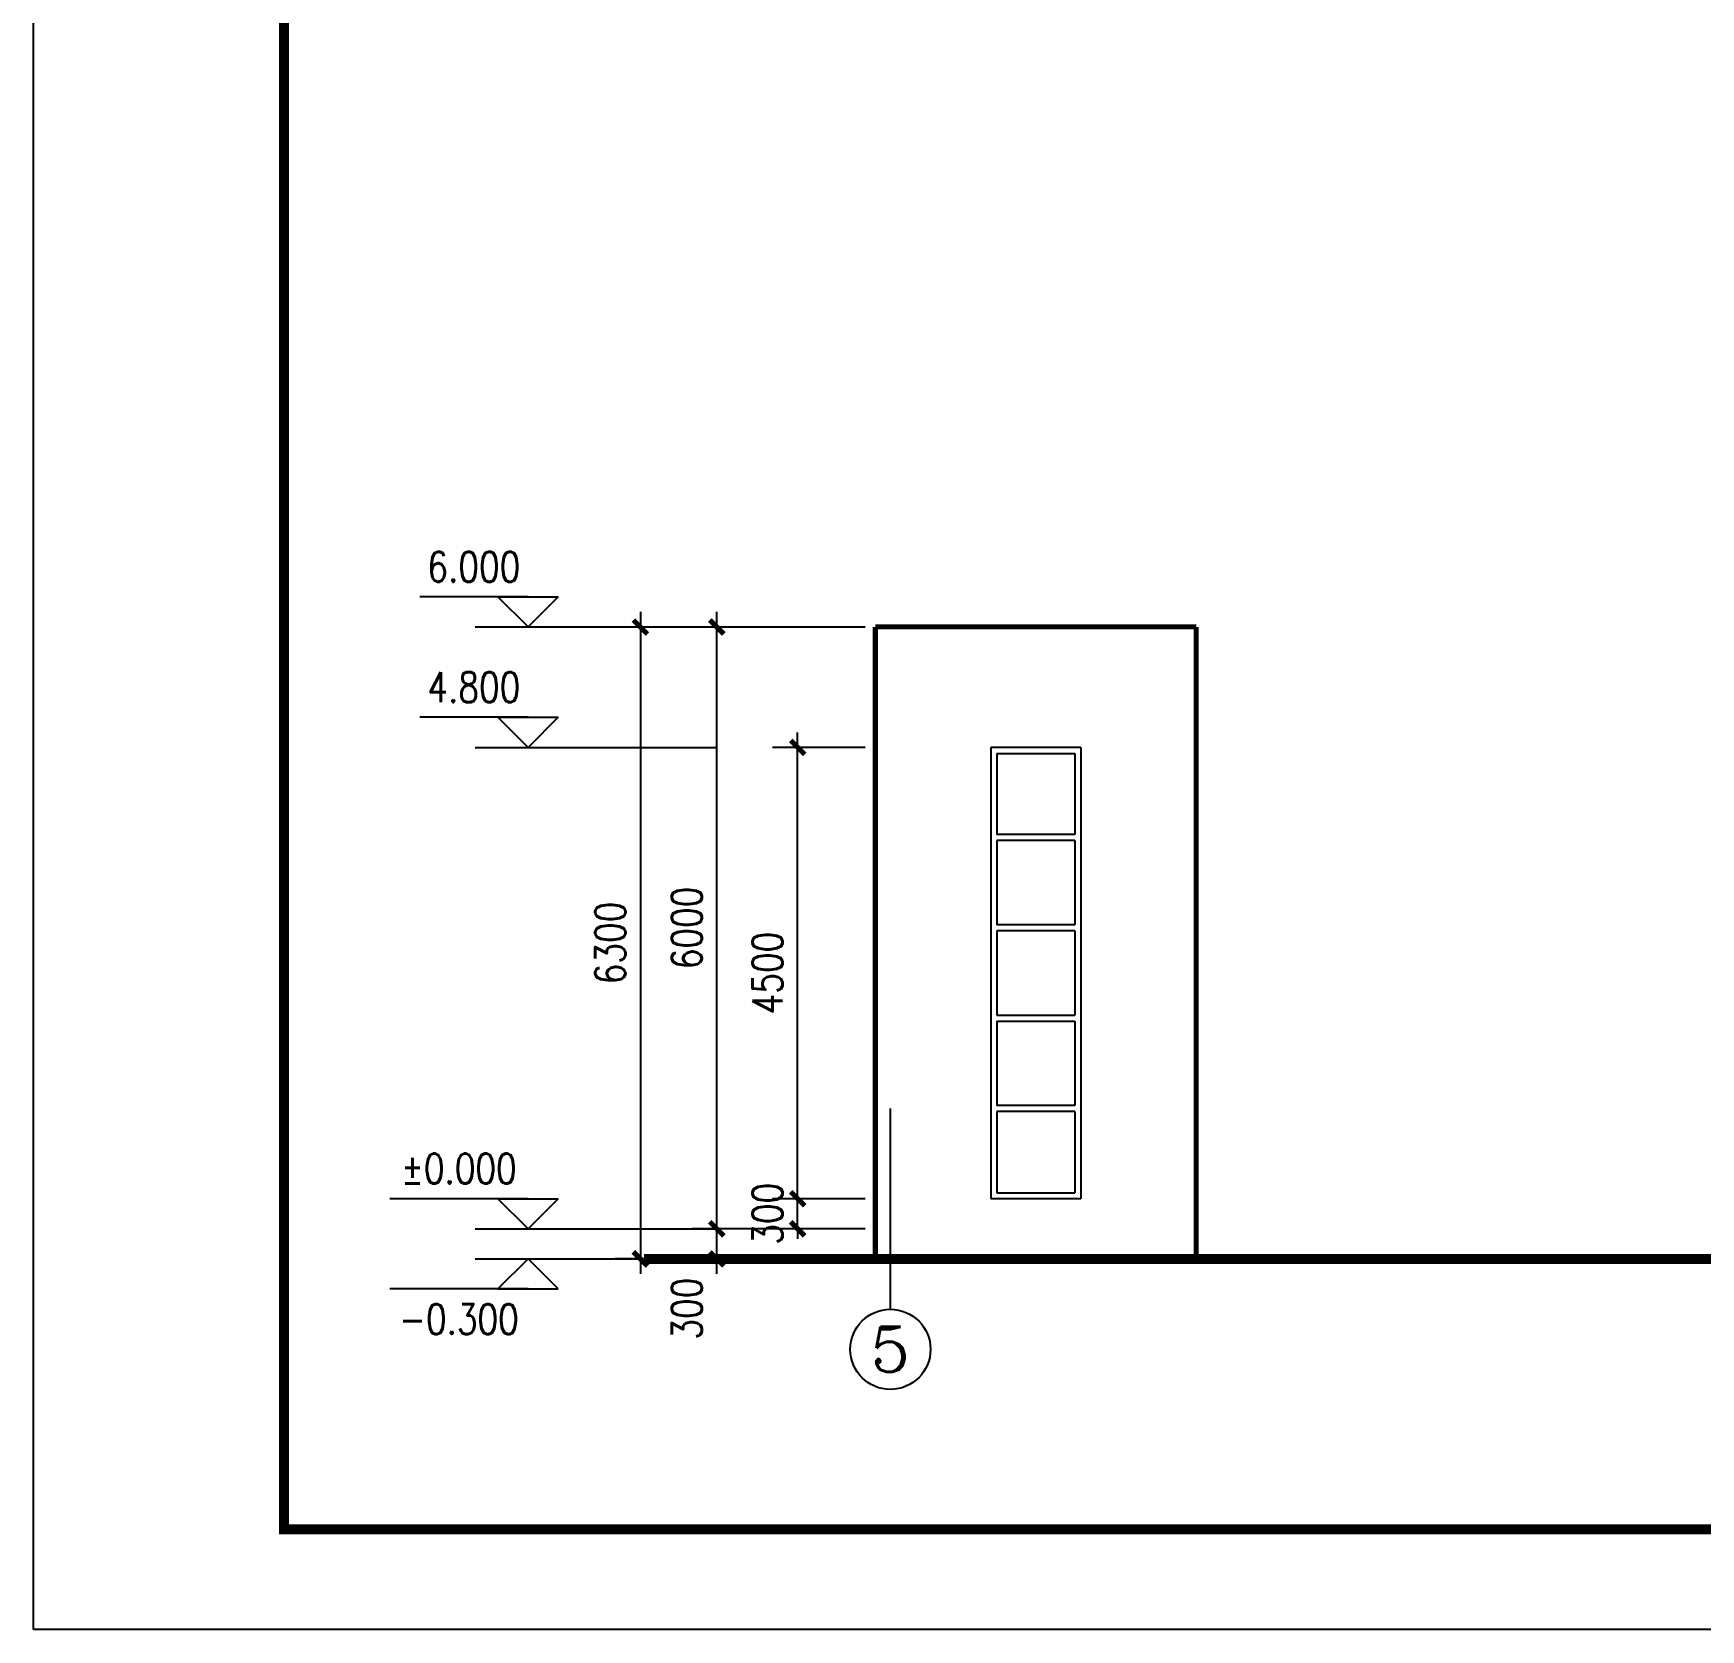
# Model space of a CAD drawing. Extents: x 458975 to 585950, y -118893 to 21149.
# Drawn here: x 526550 to 543173, y -70226 to -54311 of the extents above; entities that cross this region are included whole.
import ezdxf
from ezdxf.enums import TextEntityAlignment as Align

# ---------------------------------------------------------------- set-up
doc = ezdxf.new("R2010")
doc.units = 0
doc.header["$LTSCALE"] = 1000
doc.header["$MEASUREMENT"] = 0
doc.linetypes.add('ACAD_ISO04W100', pattern=[30.5, 24, -3, 0.5, -3])
doc.layers.get('0').update_dxf_attribs({"linetype": 'CONTINUOUS'})
doc.layers.get('DEFPOINTS').update_dxf_attribs({"linetype": 'CONTINUOUS'})
for name, color, linetype in [('AXIS', 3, 'CONTINUOUS'), ('AXIS_TEXT', 3, 'CONTINUOUS'), ('DOTE', 1, 'ACAD_ISO04W100'), ('E_GROUND', 2, 'CONTINUOUS'), ('E_WALL', 255, 'CONTINUOUS'), ('E_WINDOW', 4, 'CONTINUOUS'), ('LEVL', 3, 'CONTINUOUS'), ('PUB_DIM', 3, 'CONTINUOUS'), ('PUB_TITLE', 4, 'CONTINUOUS')]:
    doc.layers.add(name, color=color, linetype=linetype)
doc.styles.add('COMPLEX', font='COMPLEX.shx')
doc.styles.add('dim_font', font='SIMPLEX.shx', dxfattribs={"width": 0.8})
doc.dimstyles.new('DIMN', dxfattribs={"dimtxt": 300, "dimasz": 100, "dimexe": 250, "dimexo": 300, "dimgap": 0, "dimtad": 0, "dimdec": 0, "dimzin": 0, "dimdsep": 46, "dimtxsty": 'dim_font', "dimblk": 'ARCHTICK', "dimcen": 0.09, "dimdle": 150, "dimclrt": 7, "dimazin": 0, "dimtfac": 1, "dimtdec": 0, "dimtix": 1, "dimtmove": 2, "dimatfit": 3, "dimfxl": 1, "dimtvp": 1, "dimtolj": 1, "dimtzin": 0, "dimarcsym": 0})

# ---------------------------------------------------------------- blocks, each defined once
blk = doc.blocks.new('_archtick')
at = {"const_width": 0.5}
blk.add_lwpolyline([(-0.7, -0.7), (0.7, 0.7)], dxfattribs=at)
blk = doc.blocks.new('*D145')
at = {"layer": 'DEFPOINTS', "color": 0, "transparency": 16777216}
for p in [(534170, -65930), (535144, -65930), (535144, -66230)]:
    blk.add_point(p, dxfattribs=at)
at = {"layer": 'PUB_DIM', "color": 0, "lineweight": -2, "transparency": 16777216}
for p, q in [((534844, -65930), (533920, -65930)), ((534170, -65930), (534170, -65830)), ((534170, -66230), (534170, -65930)), ((534844, -66230), (533920, -66230)), ((534170, -66230), (534170, -66330))]:
    blk.add_line(p, q, dxfattribs=at)
at = {"layer": 'PUB_DIM', "color": 0, "lineweight": -2, "transparency": 16777216, "xscale": 100, "yscale": 100, "zscale": 100}
for p, rotation in [((534170, -65930), 270), ((534170, -66230), 90)]:
    blk.add_blockref('_archtick', p, dxfattribs=dict(at, rotation=rotation))
at = {"layer": 'PUB_DIM', "color": 7, "transparency": 16777216, "insert": (533870, -66080), "char_height": 300, "attachment_point": 5, "rotation": 90, "style": 'dim_font'}
blk.add_mtext('\\A1;300', dxfattribs=at)
blk = doc.blocks.new('*D146')
at = {"layer": 'DEFPOINTS', "color": 0, "transparency": 16777216}
for p in [(534170, -61430), (535144, -61430), (535144, -65930)]:
    blk.add_point(p, dxfattribs=at)
at = {"layer": 'PUB_DIM', "color": 0, "lineweight": -2, "transparency": 16777216}
for p, q in [((534170, -66080), (534170, -61280)), ((534844, -61430), (533920, -61430)), ((534844, -65930), (533920, -65930))]:
    blk.add_line(p, q, dxfattribs=at)
at = {"layer": 'PUB_DIM', "color": 0, "lineweight": -2, "transparency": 16777216, "xscale": 100, "yscale": 100, "zscale": 100}
for p, rotation in [((534170, -61430), 90), ((534170, -65930), 270)]:
    blk.add_blockref('_archtick', p, dxfattribs=dict(at, rotation=rotation))
at = {"layer": 'PUB_DIM', "color": 7, "transparency": 16777216, "insert": (533870, -63680), "char_height": 300, "attachment_point": 5, "rotation": 90, "style": 'dim_font'}
blk.add_mtext('\\A1;4500', dxfattribs=at)
blk = doc.blocks.new('*D147')
at = {"layer": 'DEFPOINTS', "color": 0, "transparency": 16777216}
for p in [(533364, -66230), (535144, -66230), (535144, -66530)]:
    blk.add_point(p, dxfattribs=at)
at = {"layer": 'PUB_DIM', "color": 0, "lineweight": -2, "transparency": 16777216}
for p, q in [((533364, -66680), (533364, -66080)), ((534844, -66230), (533114, -66230)), ((534844, -66530), (533114, -66530))]:
    blk.add_line(p, q, dxfattribs=at)
at = {"layer": 'PUB_DIM', "color": 0, "lineweight": -2, "transparency": 16777216, "xscale": 100, "yscale": 100, "zscale": 100}
for p, rotation in [((533364, -66230), 90), ((533364, -66530), 270)]:
    blk.add_blockref('_archtick', p, dxfattribs=dict(at, rotation=rotation))
at = {"layer": 'PUB_DIM', "color": 7, "transparency": 16777216, "insert": (533064, -67026), "char_height": 300, "attachment_point": 5, "rotation": 90, "style": 'dim_font'}
blk.add_mtext('\\A1;300', dxfattribs=at)
blk = doc.blocks.new('*D148')
at = {"layer": 'DEFPOINTS', "color": 0, "transparency": 16777216}
for p in [(533364, -60230), (535144, -60230), (535144, -66230)]:
    blk.add_point(p, dxfattribs=at)
at = {"layer": 'PUB_DIM', "color": 0, "lineweight": -2, "transparency": 16777216}
for p, q in [((533364, -66380), (533364, -60080)), ((534844, -60230), (533114, -60230)), ((534844, -66230), (533114, -66230))]:
    blk.add_line(p, q, dxfattribs=at)
at = {"layer": 'PUB_DIM', "color": 0, "lineweight": -2, "transparency": 16777216, "xscale": 100, "yscale": 100, "zscale": 100}
for p, rotation in [((533364, -60230), 90), ((533364, -66230), 270)]:
    blk.add_blockref('_archtick', p, dxfattribs=dict(at, rotation=rotation))
at = {"layer": 'PUB_DIM', "color": 7, "transparency": 16777216, "insert": (533064, -63230), "char_height": 300, "attachment_point": 5, "rotation": 90, "style": 'dim_font'}
blk.add_mtext('\\A1;6000', dxfattribs=at)
blk = doc.blocks.new('*D149')
at = {"layer": 'DEFPOINTS', "color": 0, "transparency": 16777216}
for p in [(535144, -60230), (532602, -66530), (535144, -66530)]:
    blk.add_point(p, dxfattribs=at)
at = {"layer": 'PUB_DIM', "color": 0, "lineweight": -2, "transparency": 16777216}
for p, q in [((532602, -60080), (532602, -66680)), ((534844, -60230), (532352, -60230)), ((534844, -66530), (532352, -66530))]:
    blk.add_line(p, q, dxfattribs=at)
at = {"layer": 'PUB_DIM', "color": 0, "lineweight": -2, "transparency": 16777216, "xscale": 100, "yscale": 100, "zscale": 100}
for p, rotation in [((532602, -60230), 90), ((532602, -66530), 270)]:
    blk.add_blockref('_archtick', p, dxfattribs=dict(at, rotation=rotation))
at = {"layer": 'PUB_DIM', "color": 7, "transparency": 16777216, "insert": (532302, -63380), "char_height": 300, "attachment_point": 5, "rotation": 90, "style": 'dim_font'}
blk.add_mtext('\\A1;6300', dxfattribs=at)
blk = doc.blocks.new('_axiso')
blk.add_circle((0, 0), 0.5)
at = {"layer": 'AXIS_TEXT', "style": 'COMPLEX', "width": 1.041667}
blk.add_attdef('A', text='', height=0.56, dxfattribs=at).set_placement((-0.25, -0.28), (0.25, -0.28), align=Align.FIT)

msp = doc.modelspace()

# ---------------------------------------------------------------- linework, layer by layer
at = {"layer": 'DOTE'}
msp.add_line((535094.4, -67031.5), (535094.4, -65031.5), dxfattribs=at)
at = {"layer": 'E_GROUND', "const_width": 100}
msp.add_lwpolyline([(561828.4, -66529.6), (532636.5, -66529.6)], dxfattribs=at)
at = {"layer": 'E_WALL', "const_width": 50}
for points in [[(538144.4, -60229.6), (534944.4, -60229.6)], [(534944.4, -60229.6), (534944.4, -66529.6)], [(538144.4, -60229.6), (538144.4, -66529.6)]]:
    msp.add_lwpolyline(points, dxfattribs=at)
at = {"layer": 'E_WINDOW'}
for p, q in [((536094.4, -61429.6), (536094.4, -65929.6)), ((536994.4, -61429.6), (536094.4, -61429.6)), ((536154.4, -61489.6), (536934.4, -61489.6)), ((536154.4, -61489.6), (536154.4, -62299.6)), ((536934.4, -61489.6), (536934.4, -62299.6)), ((536994.4, -61429.6), (536994.4, -65929.6)), ((536934.4, -62299.6), (536154.4, -62299.6)), ((536154.4, -62359.6), (536154.4, -63199.6)), ((536934.4, -62359.6), (536154.4, -62359.6)), ((536934.4, -62359.6), (536934.4, -63199.6)), ((536934.4, -63199.6), (536154.4, -63199.6)), ((536154.4, -63259.6), (536154.4, -64099.6)), ((536934.4, -63259.6), (536154.4, -63259.6)), ((536934.4, -63259.6), (536934.4, -64099.6)), ((536154.4, -64099.6), (536934.4, -64099.6)), ((536154.4, -64159.6), (536934.4, -64159.6)), ((536154.4, -64159.6), (536154.4, -64999.6)), ((536934.4, -64159.6), (536934.4, -64999.6)), ((536934.4, -64999.6), (536154.4, -64999.6)), ((536154.4, -65059.6), (536154.4, -65869.6)), ((536934.4, -65059.6), (536154.4, -65059.6)), ((536934.4, -65059.6), (536934.4, -65869.6)), ((536994.4, -65929.6), (536094.4, -65929.6)), ((536154.4, -65869.6), (536934.4, -65869.6))]:
    msp.add_line(p, q, dxfattribs=at)
at = {"layer": 'LEVL'}
for p, q in [((531481.5, -59929.6), (530401.5, -59929.6)), ((531481.5, -60229.6), (531181.5, -59929.6)), ((531181.5, -59929.6), (531781.5, -59929.6)), ((531781.5, -59929.6), (531481.5, -60229.6)), ((530955.4, -60229.6), (533363.9, -60229.6)), ((531481.5, -61129.6), (530401.5, -61129.6)), ((531481.5, -61429.6), (531181.5, -61129.6)), ((531181.5, -61129.6), (531781.5, -61129.6)), ((531781.5, -61129.6), (531481.5, -61429.6)), ((530955.4, -61429.6), (533363.9, -61429.6)), ((531481.5, -65929.6), (530104.4, -65929.6)), ((531481.5, -66229.6), (531181.5, -65929.6)), ((531181.5, -65929.6), (531781.5, -65929.6)), ((531781.5, -65929.6), (531481.5, -66229.6)), ((530955.4, -66229.6), (533363.9, -66229.6)), ((530955.4, -66529.6), (533363.9, -66529.6)), ((531481.5, -66529.6), (531181.5, -66829.6)), ((531781.5, -66829.6), (531481.5, -66529.6)), ((531481.5, -66829.6), (530104.4, -66829.6)), ((531181.5, -66829.6), (531781.5, -66829.6))]:
    msp.add_line(p, q, dxfattribs=at)
at = {"layer": 'PUB_TITLE'}
msp.add_lwpolyline([(526549.5, -70226.1), (526549.5, -28226.1), (585949.5, -28226.1), (585949.5, -70226.1)], close=True, dxfattribs=at)
at = {"layer": 'PUB_TITLE', "const_width": 100}
msp.add_lwpolyline([(529049.5, -69226.1), (584949.5, -69226.1), (584949.5, -29226.1), (529049.5, -29226.1)], close=True, dxfattribs=at)

# ---------------------------------------------------------------- block references
at = {"layer": 'AXIS'}
ref = msp.add_blockref('_axiso', (535094.4, -67431.5), dxfattribs=dict(at, xscale=800, yscale=800, zscale=800))
ref.add_attrib('A', '5', dxfattribs={"layer": 'AXIS_TEXT', "height": 448, "style": 'COMPLEX', "width": 1.339286}).set_placement((534894.4, -67655.5), (535294.4, -67655.5), align=Align.FIT)

# ---------------------------------------------------------------- texts
at = {"layer": 'LEVL', "color": 7, "char_height": 300, "attachment_point": 5, "style": 'dim_font'}
for s, insert in [('6.000', (530941.5, -59629.6)), ('4.800', (530941.5, -60829.6)), ('%%p0.000', (530793, -65629.6)), ('-0.300', (530793, -67129.6))]:
    msp.add_mtext(s, dxfattribs=dict(at, insert=insert))

# ---------------------------------------------------------------- dimensions: what is measured, and where the dimension line sits
at = {"layer": 'PUB_DIM'}
for base, p1, p2, angle, picture, middle in [((532602.2, -66529.6), (535144.4, -60229.6), (535144.4, -66529.6), 270, '*D149', (532302.2, -63379.6)), ((533363.9, -60229.6), (535144.4, -66229.6), (535144.4, -60229.6), 90, '*D148', (533063.9, -63229.6)), ((534169.9, -61429.6), (535144.4, -65929.6), (535144.4, -61429.6), 90, '*D146', (533869.9, -63679.6)), ((534169.9, -65929.6), (535144.4, -66229.6), (535144.4, -65929.6), 90, '*D145', (533869.9, -66079.6))]:
    dim = msp.add_linear_dim(base=base, p1=p1, p2=p2, angle=angle, dimstyle='DIMN', dxfattribs=at)
    dim.commit()
    dim.dimension.update_dxf_attribs({"geometry": picture, "text_midpoint": middle})
dim = msp.add_linear_dim(base=(533363.9, -66229.6), p1=(535144.4, -66529.6), p2=(535144.4, -66229.6), angle=90, dimstyle='DIMN', dxfattribs=at)
dim.commit()
dim.dimension.update_dxf_attribs({"geometry": '*D147', "text_midpoint": (533063.9, -67026.2), "dimtype": 160})

doc.saveas('drawing.dxf')
